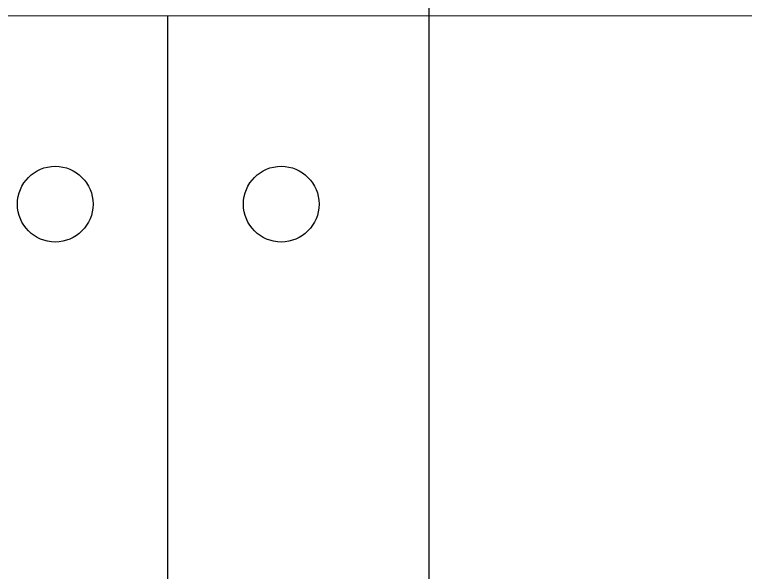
# Model space of a CAD drawing. Extents: x -36 to 357, y 137 to 237.
# Drawn here: x 12.4354 to 12.8234, y 181.2172 to 181.5132 of the extents above; entities that cross this region are included whole.
import ezdxf

# ---------------------------------------------------------------- set-up
doc = ezdxf.new("R2010")
doc.units = 0
doc.header["$LTSCALE"] = 0.01
doc.layers.get('0').update_dxf_attribs({"linetype": 'CONTINUOUS'})
for name, color, linetype in [('A-COTAS', 1, 'CONTINUOUS'), ('AR-CORTE', 1, 'CONTINUOUS'), ('ARQ-SMB-1_025', 1, 'CONTINUOUS')]:
    doc.layers.add(name, color=color, linetype=linetype)
doc.styles.add('FNDE Texto Cota 0025', font='verdana.ttf', dxfattribs={"height": 0.04})
doc.dimstyles.new('FNDE 1-0025', dxfattribs={"dimscale": 5, "dimtxt": 0.04, "dimasz": 0.0035, "dimexe": 0.15, "dimexo": 0.15, "dimgap": 0.0025, "dimtad": 1, "dimzin": 1, "dimdsep": 46, "dimtxsty": 'FNDE Texto Cota 0025', "dimblk": 'tic', "dimcen": 0.015, "dimdle": 0.15, "dimse1": 1, "dimse2": 1, "dimclrd": 251, "dimclre": 251, "dimclrt": 256, "dimaunit": 1, "dimadec": 3, "dimazin": 0, "dimtfac": 1, "dimtix": 1, "dimtmove": 2, "dimatfit": 3, "dimfxl": 0.15, "dimtvp": 1, "dimtolj": 1, "dimtzin": 0, "dimarcsym": 0})

# ---------------------------------------------------------------- blocks, each defined once
blk = doc.blocks.new('tic')
at = {"color": 251}
for p, q in [((0, -1), (0, 1)), ((-1, 0), (1, 0))]:
    blk.add_line(p, q, dxfattribs=at)
blk.add_line((-0.6, -0.6), (0.6, 0.6))

msp = doc.modelspace()

# ---------------------------------------------------------------- linework, layer by layer
at = {"layer": 'A-COTAS'}
msp.add_line((12.51667, 180.7423), (12.51667, 181.51267), dxfattribs=at)
for centre in [(12.45696, 181.41266), (12.45696, 181.41266), (12.57696, 181.41266)]:
    msp.add_circle(centre, 0.0201, dxfattribs=at)
at = {"layer": 'AR-CORTE', "color": 2}
msp.add_line((12.13667, 181.51258), (13.66157, 181.51294), dxfattribs=at)

# ---------------------------------------------------------------- leaders
at = {"layer": 'ARQ-SMB-1_025', "ltscale": 10}
msp.add_leader([(12.65534, 181.59604), (12.65534, 179.97324), (13.69096, 179.97324)], dimstyle='FNDE 1-0025', override={"dimlfac": 100, "dimclrd": 252, "dimclre": 252}, dxfattribs=at)

doc.saveas('drawing.dxf')
